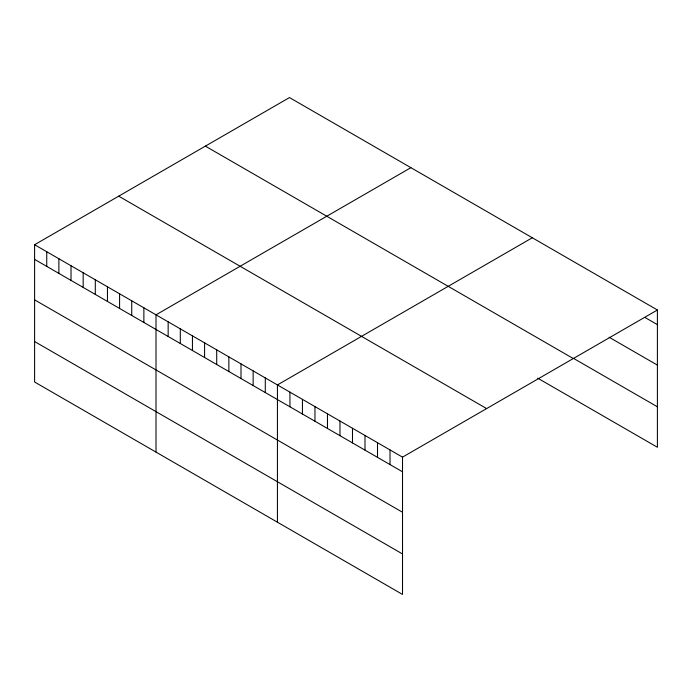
<?xml version="1.0" encoding="UTF-8"?>
<svg xmlns="http://www.w3.org/2000/svg" width="692" height="692" viewBox="0 0 692 692"><rect width="100%" height="100%" fill="white"/><g stroke="black" fill="none" stroke-linecap="round" stroke-linejoin="round"><path stroke-width="1.04" d="M34.6 244.726L402.519 457.144L402.519 594.428L34.6 382.01L34.6 244.726L289.481 97.572L657.4 309.99L657.4 447.274L537.667 378.143M410.892 167.672L156.011 314.825L156.011 452.11M532.304 237.771L277.431 384.925L277.431 522.201M402.519 457.144L657.4 309.99M644.892 317.42L657.4 324.643M609.15 337.255L657.4 365.108M573.409 358.309L657.4 406.801M205.368 146.133L573.287 358.551M118.713 196.165L486.632 408.583M34.6 259.379L402.519 471.797M34.6 299.844L402.519 512.262M34.6 341.537L402.519 553.955M390.011 449.921L390.011 464.574M377.503 442.698L377.503 457.351M364.995 435.476L364.995 450.129M352.488 428.253L352.488 442.906M339.971 421.03L339.971 435.683M327.463 413.816L327.463 428.46M314.955 406.593L314.955 421.238M302.447 399.37L302.447 414.015M289.939 392.148L289.939 406.801M265.287 377.91L265.287 392.563M253.142 370.903L253.142 385.556M241.006 363.897L241.006 378.541M228.862 356.882L228.862 371.535M216.717 349.875L216.717 364.528M204.581 342.869L204.581 357.513M192.437 335.854L192.437 350.507M180.301 328.847L180.301 343.5M168.156 321.832L168.156 336.485M143.875 307.819L143.875 322.463M131.731 300.804L131.731 315.457M119.586 293.797L119.586 308.45M107.45 286.782L107.45 301.435M95.306 279.776L95.306 294.429M83.17 272.769L83.17 287.422M71.025 265.754L71.025 280.407M58.881 258.747L58.881 273.401M46.745 251.741L46.745 266.385"/></g></svg>
